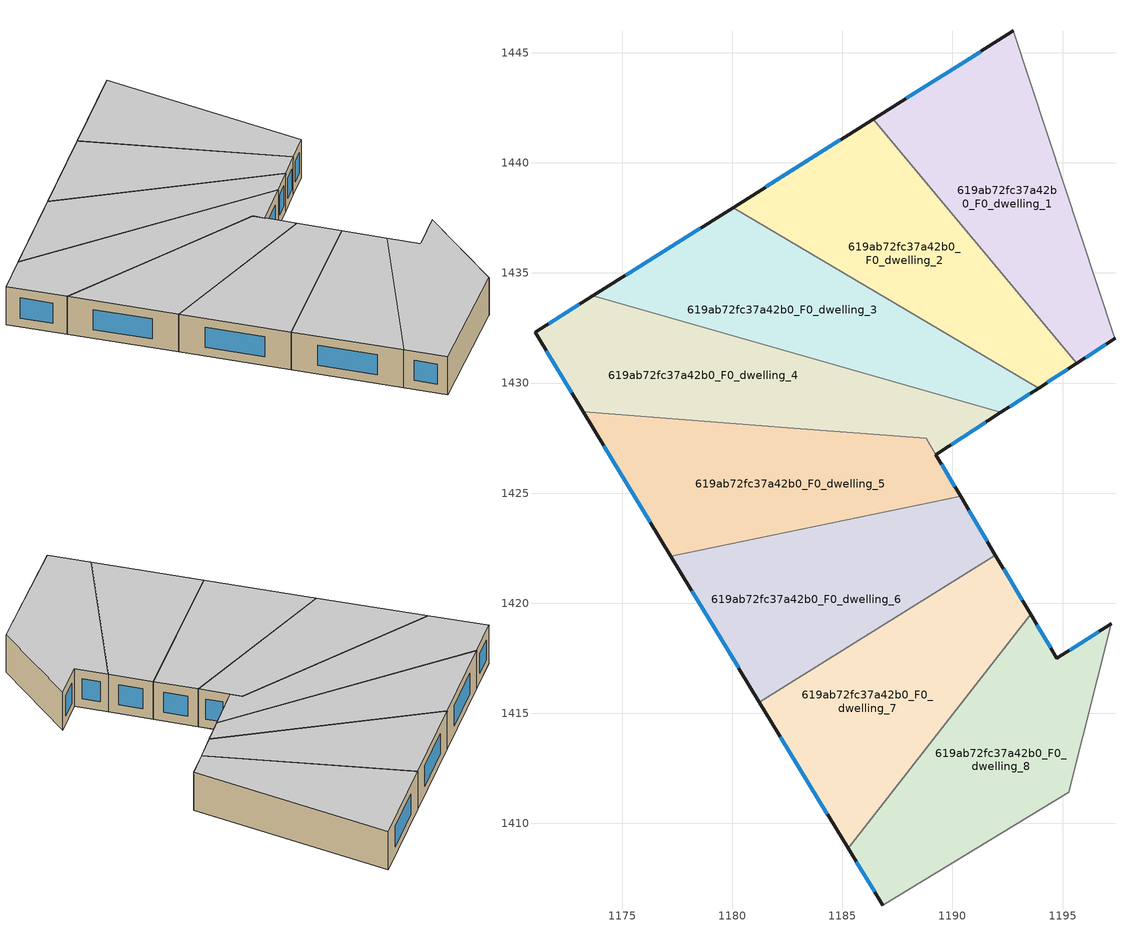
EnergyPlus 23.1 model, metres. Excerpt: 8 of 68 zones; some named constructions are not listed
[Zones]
619ab72fc37a42b0_F0_dwelling_1
 floor ground (EU_floor_Construction): 1192.77,1446 1197.38,1432.02 1195.64,1430.89 1186.4,1441.98 z0
 wall outside (EU_wall_Construction): 1195.64,1430.89 1197.38,1432.02 / 1192.77,1446 1186.4,1441.98 z0:3
 wall to 619ab72fc37a42b0_F0_dwelling_2 (EU_wall_Construction): 1186.4,1441.98 1195.64,1430.89 z0:3
 wall to 619ab72fc37a42b0_F0_dwelling_0 (EU_wall_Construction): 1197.38,1432.02 1192.77,1446 z0:3
 window (EU_Window_Construction): 1196.05,1431.16 1196.97,1431.76 / 1191.27,1445.05 1187.9,1442.92 z0.7:2.3
 ceiling to 619ab72fc37a42b0_F1_dwelling_1 (EU_floor_Construction): 1197.38,1432.02 1192.77,1446 1186.4,1441.98 1195.63,1430.89 z3
619ab72fc37a42b0_F0_dwelling_2
 floor ground (EU_floor_Construction): 1186.4,1441.98 1195.64,1430.89 1193.91,1429.77 1180.03,1437.97 z0
 wall outside (EU_wall_Construction): 1193.91,1429.77 1195.64,1430.89 / 1186.4,1441.98 1180.03,1437.97 z0:3
 wall to 619ab72fc37a42b0_F0_dwelling_3 (EU_wall_Construction): 1180.03,1437.97 1193.91,1429.77 z0:3
 window (EU_Window_Construction): 1194.31,1430.03 1195.23,1430.63 / 1184.9,1441.04 1181.53,1438.91 z0.7:2.3
 ceiling to 619ab72fc37a42b0_F1_dwelling_2 (EU_floor_Construction): 1195.63,1430.89 1186.4,1441.98 1180.03,1437.97 1193.91,1429.77 z3
619ab72fc37a42b0_F0_dwelling_3
 floor ground (EU_floor_Construction): 1193.91,1429.77 1192.2,1428.66 1173.67,1433.96 1180.03,1437.97 z0
 wall outside (EU_wall_Construction): 1192.2,1428.66 1193.91,1429.77 / 1180.03,1437.97 1173.67,1433.96 z0:3
 wall to 619ab72fc37a42b0_F0_dwelling_4 (EU_wall_Construction): 1173.67,1433.96 1192.2,1428.66 z0:3
 window (EU_Window_Construction): 1192.6,1428.92 1193.51,1429.51 / 1178.54,1437.03 1175.17,1434.9 z0.7:2.3
 ceiling to 619ab72fc37a42b0_F1_dwelling_3 (EU_floor_Construction): 1193.91,1429.77 1180.03,1437.97 1173.67,1433.96 1192.2,1428.66 z3
619ab72fc37a42b0_F0_dwelling_4
 floor ground (EU_floor_Construction): 1192.2,1428.66 1189.25,1426.75 1188.8,1427.49 1173.22,1428.71 1171.04,1432.3 1173.67,1433.96 z0
 wall outside (EU_wall_Construction): 1173.67,1433.96 1171.04,1432.3 1173.22,1428.71 / 1189.24,1426.75 1192.2,1428.66 z0:3
 wall to 619ab72fc37a42b0_F0_dwelling_5 (EU_wall_Construction): 1173.22,1428.71 1182.49,1427.98 / 1188.81,1427.49 1189.24,1426.75 / 1182.5,1427.98 1188.8,1427.49 z0:3
 window (EU_Window_Construction): 1171.55,1431.46 1172.71,1429.55 / 1173.05,1433.57 1171.66,1432.69 / 1189.94,1427.2 1191.51,1428.21 z0.7:2.3
 ceiling to 619ab72fc37a42b0_F1_dwelling_4 (EU_floor_Construction): 1192.2,1428.66 1173.67,1433.96 1171.04,1432.3 1173.22,1428.71 1188.8,1427.49 1189.25,1426.75 z3
619ab72fc37a42b0_F0_dwelling_5
 floor ground (EU_floor_Construction): 1188.8,1427.49 1190.37,1424.86 1177.21,1422.13 1173.22,1428.71 z0
 wall outside (EU_wall_Construction): 1173.22,1428.71 1177.21,1422.13 / 1190.37,1424.86 1189.25,1426.75 z0:3
 wall to 619ab72fc37a42b0_F0_dwelling_6 (EU_wall_Construction): 1177.21,1422.13 1190.37,1424.86 z0:3
 window (EU_Window_Construction): 1174.16,1427.16 1176.28,1423.68 / 1190.1,1425.3 1189.51,1426.3 z0.7:2.3
 ceiling to 619ab72fc37a42b0_F1_dwelling_5 (EU_floor_Construction): 1190.37,1424.86 1188.8,1427.49 1173.22,1428.71 1177.21,1422.13 z3
619ab72fc37a42b0_F0_dwelling_6
 floor ground (EU_floor_Construction): 1190.37,1424.86 1191.95,1422.19 1181.23,1415.51 1177.21,1422.13 z0
 wall outside (EU_wall_Construction): 1191.95,1422.19 1190.37,1424.86 / 1177.21,1422.13 1181.23,1415.51 z0:3
 wall to 619ab72fc37a42b0_F0_dwelling_7 (EU_wall_Construction): 1181.23,1415.51 1191.95,1422.19 z0:3
 window (EU_Window_Construction): 1191.58,1422.82 1190.74,1424.23 / 1178.16,1420.58 1180.29,1417.06 z0.7:2.3
 ceiling to 619ab72fc37a42b0_F1_dwelling_6 (EU_floor_Construction): 1191.95,1422.19 1190.37,1424.86 1177.21,1422.13 1181.23,1415.51 z3
619ab72fc37a42b0_F0_dwelling_7
 floor ground (EU_floor_Construction): 1191.95,1422.19 1193.55,1419.5 1185.26,1408.87 1181.23,1415.51 z0
 wall outside (EU_wall_Construction): 1193.55,1419.5 1191.95,1422.19 / 1181.23,1415.51 1185.26,1408.87 z0:3
 wall to 619ab72fc37a42b0_F0_dwelling_8 (EU_wall_Construction): 1185.26,1408.87 1193.55,1419.5 z0:3
 window (EU_Window_Construction): 1193.18,1420.13 1192.33,1421.56 / 1182.18,1413.95 1184.32,1410.43 z0.7:2.3
 ceiling to 619ab72fc37a42b0_F1_dwelling_7 (EU_floor_Construction): 1185.26,1408.87 1193.55,1419.5 1191.95,1422.19 1181.23,1415.51 z3
619ab72fc37a42b0_F0_dwelling_8
 floor ground (EU_floor_Construction): 1197.22,1419.07 1195.28,1411.42 1186.83,1406.29 1185.26,1408.87 1193.55,1419.5 1194.74,1417.5 z0
 wall outside (EU_wall_Construction): 1197.22,1419.07 1194.74,1417.5 1193.55,1419.5 / 1185.26,1408.87 1186.83,1406.29 z0:3
 wall adiabatic (EU_wall_Construction): 1186.83,1406.29 1195.28,1411.42 z0:3
 wall to 619ab72fc37a42b0_F0_dwelling_9 (EU_wall_Construction): 1195.29,1411.42 1197.22,1419.07 z0:3
 window (EU_Window_Construction): 1194.46,1417.97 1193.83,1419.03 / 1196.64,1418.7 1195.32,1417.87 / 1185.63,1408.26 1186.46,1406.89 z0.7:2.3
 ceiling to 619ab72fc37a42b0_F1_dwelling_8 (EU_floor_Construction): 1195.28,1411.42 1197.22,1419.07 1194.74,1417.5 1193.55,1419.5 1185.26,1408.87 1186.83,1406.29 z3
[HVACTEMPLATE:THERMOSTAT] Constant Heating Setpoint=20; Constant Cooling Setpoint=50
EU_HeatOnly_619ab72fc37a42b0_F0_dwelling_0; EU_HeatOnly_619ab72fc37a42b0_F0_dwelling_1; EU_HeatOnly_619ab72fc37a42b0_F0_dwelling_2; EU_HeatOnly_619ab72fc37a42b0_F0_dwelling_3; EU_HeatOnly_619ab72fc37a42b0_F0_dwelling_4; EU_HeatOnly_619ab72fc37a42b0_F0_dwelling_5; EU_HeatOnly_619ab72fc37a42b0_F0_dwelling_6; EU_HeatOnly_619ab72fc37a42b0_F0_dwelling_7; EU_HeatOnly_619ab72fc37a42b0_F0_dwelling_8; EU_HeatOnly_619ab72fc37a42b0_F0_dwelling_9; EU_HeatOnly_619ab72fc37a42b0_F0_dwelling_10; EU_HeatOnly_619ab72fc37a42b0_F0_dwelling_11; EU_HeatOnly_619ab72fc37a42b0_F0_dwelling_12; EU_HeatOnly_619ab72fc37a42b0_F0_dwelling_13; EU_HeatOnly_619ab72fc37a42b0_F0_dwelling_14; EU_HeatOnly_619ab72fc37a42b0_F0_dwelling_15; EU_HeatOnly_619ab72fc37a42b0_F0_dwelling_16; EU_HeatOnly_619ab72fc37a42b0_F1_dwelling_0; EU_HeatOnly_619ab72fc37a42b0_F1_dwelling_1; EU_HeatOnly_619ab72fc37a42b0_F1_dwelling_2; EU_HeatOnly_619ab72fc37a42b0_F1_dwelling_3; EU_HeatOnly_619ab72fc37a42b0_F1_dwelling_4; EU_HeatOnly_619ab72fc37a42b0_F1_dwelling_5; EU_HeatOnly_619ab72fc37a42b0_F1_dwelling_6; EU_HeatOnly_619ab72fc37a42b0_F1_dwelling_7; EU_HeatOnly_619ab72fc37a42b0_F1_dwelling_8; EU_HeatOnly_619ab72fc37a42b0_F1_dwelling_9; EU_HeatOnly_619ab72fc37a42b0_F1_dwelling_10; EU_HeatOnly_619ab72fc37a42b0_F1_dwelling_11; EU_HeatOnly_619ab72fc37a42b0_F1_dwelling_12; EU_HeatOnly_619ab72fc37a42b0_F1_dwelling_13; EU_HeatOnly_619ab72fc37a42b0_F1_dwelling_14; EU_HeatOnly_619ab72fc37a42b0_F1_dwelling_15; EU_HeatOnly_619ab72fc37a42b0_F1_dwelling_16; EU_HeatOnly_619ab72fc37a42b0_F2_dwelling_0; EU_HeatOnly_619ab72fc37a42b0_F2_dwelling_1; EU_HeatOnly_619ab72fc37a42b0_F2_dwelling_2; EU_HeatOnly_619ab72fc37a42b0_F2_dwelling_3; EU_HeatOnly_619ab72fc37a42b0_F2_dwelling_4; EU_HeatOnly_619ab72fc37a42b0_F2_dwelling_5; EU_HeatOnly_619ab72fc37a42b0_F2_dwelling_6; EU_HeatOnly_619ab72fc37a42b0_F2_dwelling_7; EU_HeatOnly_619ab72fc37a42b0_F2_dwelling_8; EU_HeatOnly_619ab72fc37a42b0_F2_dwelling_9; EU_HeatOnly_619ab72fc37a42b0_F2_dwelling_10; EU_HeatOnly_619ab72fc37a42b0_F2_dwelling_11; EU_HeatOnly_619ab72fc37a42b0_F2_dwelling_12; EU_HeatOnly_619ab72fc37a42b0_F2_dwelling_13; EU_HeatOnly_619ab72fc37a42b0_F2_dwelling_14; EU_HeatOnly_619ab72fc37a42b0_F2_dwelling_15; EU_HeatOnly_619ab72fc37a42b0_F2_dwelling_16; EU_HeatOnly_619ab72fc37a42b0_F3_dwelling_0; EU_HeatOnly_619ab72fc37a42b0_F3_dwelling_1; EU_HeatOnly_619ab72fc37a42b0_F3_dwelling_2; EU_HeatOnly_619ab72fc37a42b0_F3_dwelling_3; EU_HeatOnly_619ab72fc37a42b0_F3_dwelling_4; EU_HeatOnly_619ab72fc37a42b0_F3_dwelling_5; EU_HeatOnly_619ab72fc37a42b0_F3_dwelling_6; EU_HeatOnly_619ab72fc37a42b0_F3_dwelling_7; EU_HeatOnly_619ab72fc37a42b0_F3_dwelling_8; EU_HeatOnly_619ab72fc37a42b0_F3_dwelling_9; EU_HeatOnly_619ab72fc37a42b0_F3_dwelling_10; EU_HeatOnly_619ab72fc37a42b0_F3_dwelling_11; EU_HeatOnly_619ab72fc37a42b0_F3_dwelling_12; EU_HeatOnly_619ab72fc37a42b0_F3_dwelling_13; EU_HeatOnly_619ab72fc37a42b0_F3_dwelling_14; EU_HeatOnly_619ab72fc37a42b0_F3_dwelling_15; EU_HeatOnly_619ab72fc37a42b0_F3_dwelling_16
[SCHEDULE:CONSTANT]
Name | Hourly Value
EU_AlwaysOn | 1
EU_CoolingOff | 0
[SCHEDULE:FILE] Column Number=1; Rows to Skip at Top=0; Number of Hours of Data=8760; Column Separator=Comma; Interpolate to Timestep=No; Minutes per Item=60; Adjust Schedule for Daylight Savings=Yes
Name | File
EU_Step8_GainSchedule_619ab72fc37a42b0_F1_dwelling_7_f000 | ../../schedules/619ab72fc37a42b0/619ab72fc37a42b0_F1_dwelling_7_f000_gain.csv
EU_Step8_GainSchedule_619ab72fc37a42b0_F1_dwelling_8_f000 | ../../schedules/619ab72fc37a42b0/619ab72fc37a42b0_F1_dwelling_8_f000_gain.csv
EU_Step8_GainSchedule_619ab72fc37a42b0_F1_dwelling_9_f000 | ../../schedules/619ab72fc37a42b0/619ab72fc37a42b0_F1_dwelling_9_f000_gain.csv
EU_Step8_GainSchedule_619ab72fc37a42b0_F1_dwelling_10_f000 | ../../schedules/619ab72fc37a42b0/619ab72fc37a42b0_F1_dwelling_10_f000_gain.csv
EU_Step8_GainSchedule_619ab72fc37a42b0_F1_dwelling_11_f000 | ../../schedules/619ab72fc37a42b0/619ab72fc37a42b0_F1_dwelling_11_f000_gain.csv
EU_Step8_GainSchedule_619ab72fc37a42b0_F1_dwelling_12_f000 | ../../schedules/619ab72fc37a42b0/619ab72fc37a42b0_F1_dwelling_12_f000_gain.csv
EU_Step8_GainSchedule_619ab72fc37a42b0_F1_dwelling_13_f000 | ../../schedules/619ab72fc37a42b0/619ab72fc37a42b0_F1_dwelling_13_f000_gain.csv
EU_Step8_GainSchedule_619ab72fc37a42b0_F1_dwelling_14_f000 | ../../schedules/619ab72fc37a42b0/619ab72fc37a42b0_F1_dwelling_14_f000_gain.csv
EU_Step8_GainSchedule_619ab72fc37a42b0_F1_dwelling_15_f000 | ../../schedules/619ab72fc37a42b0/619ab72fc37a42b0_F1_dwelling_15_f000_gain.csv
EU_Step8_GainSchedule_619ab72fc37a42b0_F1_dwelling_16_f000 | ../../schedules/619ab72fc37a42b0/619ab72fc37a42b0_F1_dwelling_16_f000_gain.csv
EU_Step8_GainSchedule_619ab72fc37a42b0_F3_dwelling_3_f000 | ../../schedules/619ab72fc37a42b0/619ab72fc37a42b0_F3_dwelling_3_f000_gain.csv
EU_Step8_GainSchedule_619ab72fc37a42b0_F3_dwelling_4_f000 | ../../schedules/619ab72fc37a42b0/619ab72fc37a42b0_F3_dwelling_4_f000_gain.csv
EU_Step8_GainSchedule_619ab72fc37a42b0_F3_dwelling_5_f000 | ../../schedules/619ab72fc37a42b0/619ab72fc37a42b0_F3_dwelling_5_f000_gain.csv
EU_Step8_GainSchedule_619ab72fc37a42b0_F3_dwelling_6_f000 | ../../schedules/619ab72fc37a42b0/619ab72fc37a42b0_F3_dwelling_6_f000_gain.csv
EU_Step8_GainSchedule_619ab72fc37a42b0_F3_dwelling_7_f000 | ../../schedules/619ab72fc37a42b0/619ab72fc37a42b0_F3_dwelling_7_f000_gain.csv
EU_Step8_GainSchedule_619ab72fc37a42b0_F3_dwelling_8_f000 | ../../schedules/619ab72fc37a42b0/619ab72fc37a42b0_F3_dwelling_8_f000_gain.csv
EU_Step8_GainSchedule_619ab72fc37a42b0_F3_dwelling_9_f000 | ../../schedules/619ab72fc37a42b0/619ab72fc37a42b0_F3_dwelling_9_f000_gain.csv
EU_Step8_GainSchedule_619ab72fc37a42b0_F3_dwelling_10_f000 | ../../schedules/619ab72fc37a42b0/619ab72fc37a42b0_F3_dwelling_10_f000_gain.csv
EU_Step8_GainSchedule_619ab72fc37a42b0_F3_dwelling_11_f000 | ../../schedules/619ab72fc37a42b0/619ab72fc37a42b0_F3_dwelling_11_f000_gain.csv
EU_Step8_GainSchedule_619ab72fc37a42b0_F3_dwelling_12_f000 | ../../schedules/619ab72fc37a42b0/619ab72fc37a42b0_F3_dwelling_12_f000_gain.csv
EU_Step8_GainSchedule_619ab72fc37a42b0_F3_dwelling_13_f000 | ../../schedules/619ab72fc37a42b0/619ab72fc37a42b0_F3_dwelling_13_f000_gain.csv
EU_Step8_GainSchedule_619ab72fc37a42b0_F3_dwelling_14_f000 | ../../schedules/619ab72fc37a42b0/619ab72fc37a42b0_F3_dwelling_14_f000_gain.csv
EU_Step8_GainSchedule_619ab72fc37a42b0_F3_dwelling_15_f000 | ../../schedules/619ab72fc37a42b0/619ab72fc37a42b0_F3_dwelling_15_f000_gain.csv
EU_Step8_GainSchedule_619ab72fc37a42b0_F3_dwelling_16_f000 | ../../schedules/619ab72fc37a42b0/619ab72fc37a42b0_F3_dwelling_16_f000_gain.csv
